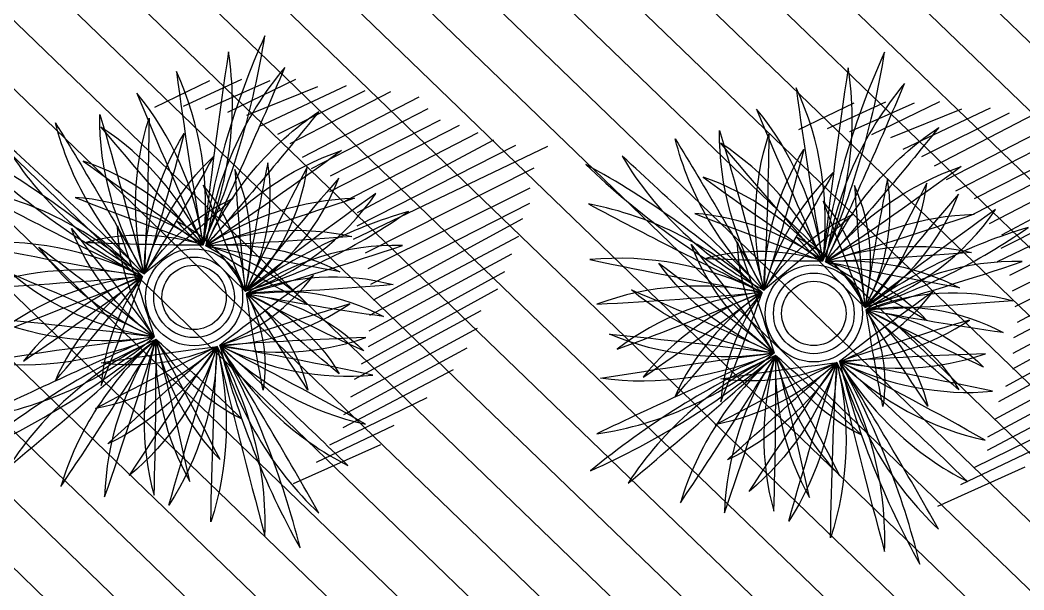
# Model space of a CAD drawing. Header units: millimetres. Extents: x 60.6 to 115.2, y 47.4 to 73.6.
# Drawn here: x 75.402 to 78.635, y 66.405 to 68.242 of the extents above; entities that cross this region are included whole.
import ezdxf

# ---------------------------------------------------------------- set-up
doc = ezdxf.new("R2010")
doc.units = ezdxf.units.MM
doc.layers.add('hatch 3', color=7, linetype='Continuous', true_color=0x57792a)
doc.layers.add('trees', color=118, linetype='Continuous')
doc.styles.get("Standard").update_dxf_attribs({"font": 'arial.ttf'})

# ---------------------------------------------------------------- blocks, each defined once
blk = doc.blocks.new('FRWN', base_point=(2236.37, 2183.08))
for centre, radius, start, end in [((2474.17, 2145.23), 240.8, 170.95811, 208.63586), ((-1131.51, 1522.62), 3432.02, 8.49877, 11.0952)]:
    blk.add_arc(centre, radius, start, end)
blk = doc.blocks.new('FAN-FRWN', base_point=(2236.37, 2187.06))
for centre, radius, start, end in [((5601.45, 1522.62), 3432.02, 168.9048, 171.50123), ((1995.77, 2145.23), 240.8, 331.36414, 9.04189), ((2774.99, 2087.82), 546.98, 169.9704, 188.18631), ((2474.17, 2145.23), 240.8, 170.95811, 208.63586), ((1712.06, 2104.92), 530.1, 349.67771, 8.479), ((-1131.51, 1522.62), 3432.02, 8.49877, 11.0952)]:
    blk.add_arc(centre, radius, start, end)
for p, xscale, yscale, rotation in [((2233.58, 2183.08), -0.6, 0.6, 262.5248729788206), ((2236.37, 2183.08), 0.6, 0.6, 97.47512702117939), ((2233.58, 2183.08), -0.7, 0.7, 285.3139847964163), ((2236.37, 2183.08), 0.7, 0.7, 74.68601520358378), ((2233.58, 2183.08), -0.75, 0.75, 301.9977079444358), ((2233.58, 2183.08), -0.8, 0.8, 316.8002169681991), ((2233.58, 2183.08), -0.85, 0.85, 333.3396816587502), ((2236.37, 2183.08), 0.85, 0.85, 26.6603183412499), ((2236.37, 2183.08), 0.8, 0.8, 43.19978303180093), ((2236.37, 2183.08), 0.75, 0.75, 58.0022920555642), ((2233.58, 2183.08), -0.9, 0.9, 346.3602519384186), ((2236.37, 2183.08), 0.9, 0.9, 13.63974806158141)]:
    blk.add_blockref('FRWN', p, dxfattribs=dict(xscale=xscale, yscale=yscale, rotation=rotation))
blk = doc.blocks.new('LCPLTR17')
for radius in [1.286, 1.068, 0.852]:
    blk.add_circle((0.038, -0.007), radius)
at = {"xscale": 0.02777775, "zscale": 0.05555549999999999}
for p, yscale, rotation in [((-0.155, 1.324), 0.0333333, 173.9653891846502), ((-1.309, 0.271), 0.0333333, 241.9002880170951), ((1.239, 0.431), 0.0333333, 103.493212329865), ((0.746, -1.048), 0.02777775, 56.19521290221859), ((-0.662, -1.117), 0.0333333, 321.5582203571314)]:
    blk.add_blockref('FAN-FRWN', p, dxfattribs=dict(at, yscale=yscale, rotation=rotation))
at = {"flags": 1}
for tag, p in [('SIZE', (3.539, 4.802)), ('ITEM', (3.539, 3.945))]:
    blk.add_attdef(tag, p, '', height=0.5, dxfattribs=at)
blk = doc.blocks.new('SHADOW2')
at = {"color": 250}
for p, q in [((6.317, -0.452), (7.12, -1.952)), ((6.379, -1.246), (7.182, -2.834)), ((6.317, -1.864), (7.182, -3.628)), ((6.256, -2.481), (7.243, -4.334)), ((6.194, -3.011), (7.058, -4.951)), ((5.885, -3.364), (7.12, -5.745)), ((5.7, -3.893), (6.996, -6.275)), ((5.453, -4.246), (6.996, -6.98)), ((-3.992, -4.687), (-2.819, -7.069)), ((5.083, -4.599), (6.873, -7.774)), ((4.774, -4.863), (6.564, -8.039)), ((-3.375, -5.304), (-2.264, -7.422)), ((4.157, -5.393), (6.132, -8.921)), ((4.589, -5.393), (6.256, -8.392)), ((-2.881, -5.657), (-1.461, -8.304)), ((3.91, -5.834), (5.947, -9.451)), ((-2.387, -6.01), (-0.659, -9.009)), ((-2.017, -6.01), (-0.041, -9.362)), ((2.86, -6.098), (5.638, -11.391)), ((-1.523, -6.186), (0.514, -9.627)), ((-1.029, -6.275), (1.008, -9.715)), ((3.231, -6.186), (5.638, -10.509)), ((3.601, -6.186), (5.762, -9.892)), ((-0.597, -6.451), (1.626, -10.156)), ((-0.103, -6.628), (2.119, -10.333)), ((0.329, -6.628), (2.613, -10.509)), ((0.761, -6.628), (3.107, -10.686)), ((1.626, -6.628), (4.033, -10.95)), ((2.058, -6.539), (4.465, -10.95)), ((2.49, -6.451), (5.021, -11.038)), ((1.193, -6.716), (3.601, -10.774))]:
    blk.add_line(p, q, dxfattribs=at)

msp = doc.modelspace()

# ---------------------------------------------------------------- hatches: boundary and pattern name
at = {"layer": 'hatch 3', "linetype": 'Continuous'}
h = msp.add_hatch(dxfattribs=at)
h.set_pattern_fill('ANSI31', color=256, scale=0.05, angle=91, style=0)
h.set_pattern_definition([(136, (-529.26526, -497.64566), (-0.110277016, -0.114195193), [])])
h.paths.add_polyline_path([(74.2061, 66.1446), (72.6765, 68.2004), (72.6765, 68.4946), (85.2354, 68.4946), (84.5111, 67.9507), (82.0836, 66.1446), (76.5742, 66.1446), (74.7178, 66.1446), (74.2061, 66.1446), (73.8598, 66.61)])

# ---------------------------------------------------------------- block references
at = {"layer": 'trees'}
for name, p, xscale, yscale, zscale, rotation in [('LCPLTR17', (75.9593, 67.3448), 0.1216859869785769, 0.1216859869785769, 0.1216859869785769, 60.83681349381507), ('LCPLTR17', (77.9555, 67.293), 0.1216859869785769, 0.1216859869785769, 0.1216859869785769, 60.83681349381507), ('SHADOW2', (75.7563, 67.2308), 0.116030298191774, 0.116030298191774, 0.116030298191774, 87.88648265637184), ('SHADOW2', (77.8311, 67.1586), 0.116030298191774, 0.116030298191774, 0.116030298191774, 87.88648265637184)]:
    msp.add_blockref(name, p, dxfattribs=dict(at, xscale=xscale, yscale=yscale, zscale=zscale, rotation=rotation))

doc.saveas('drawing.dxf')
